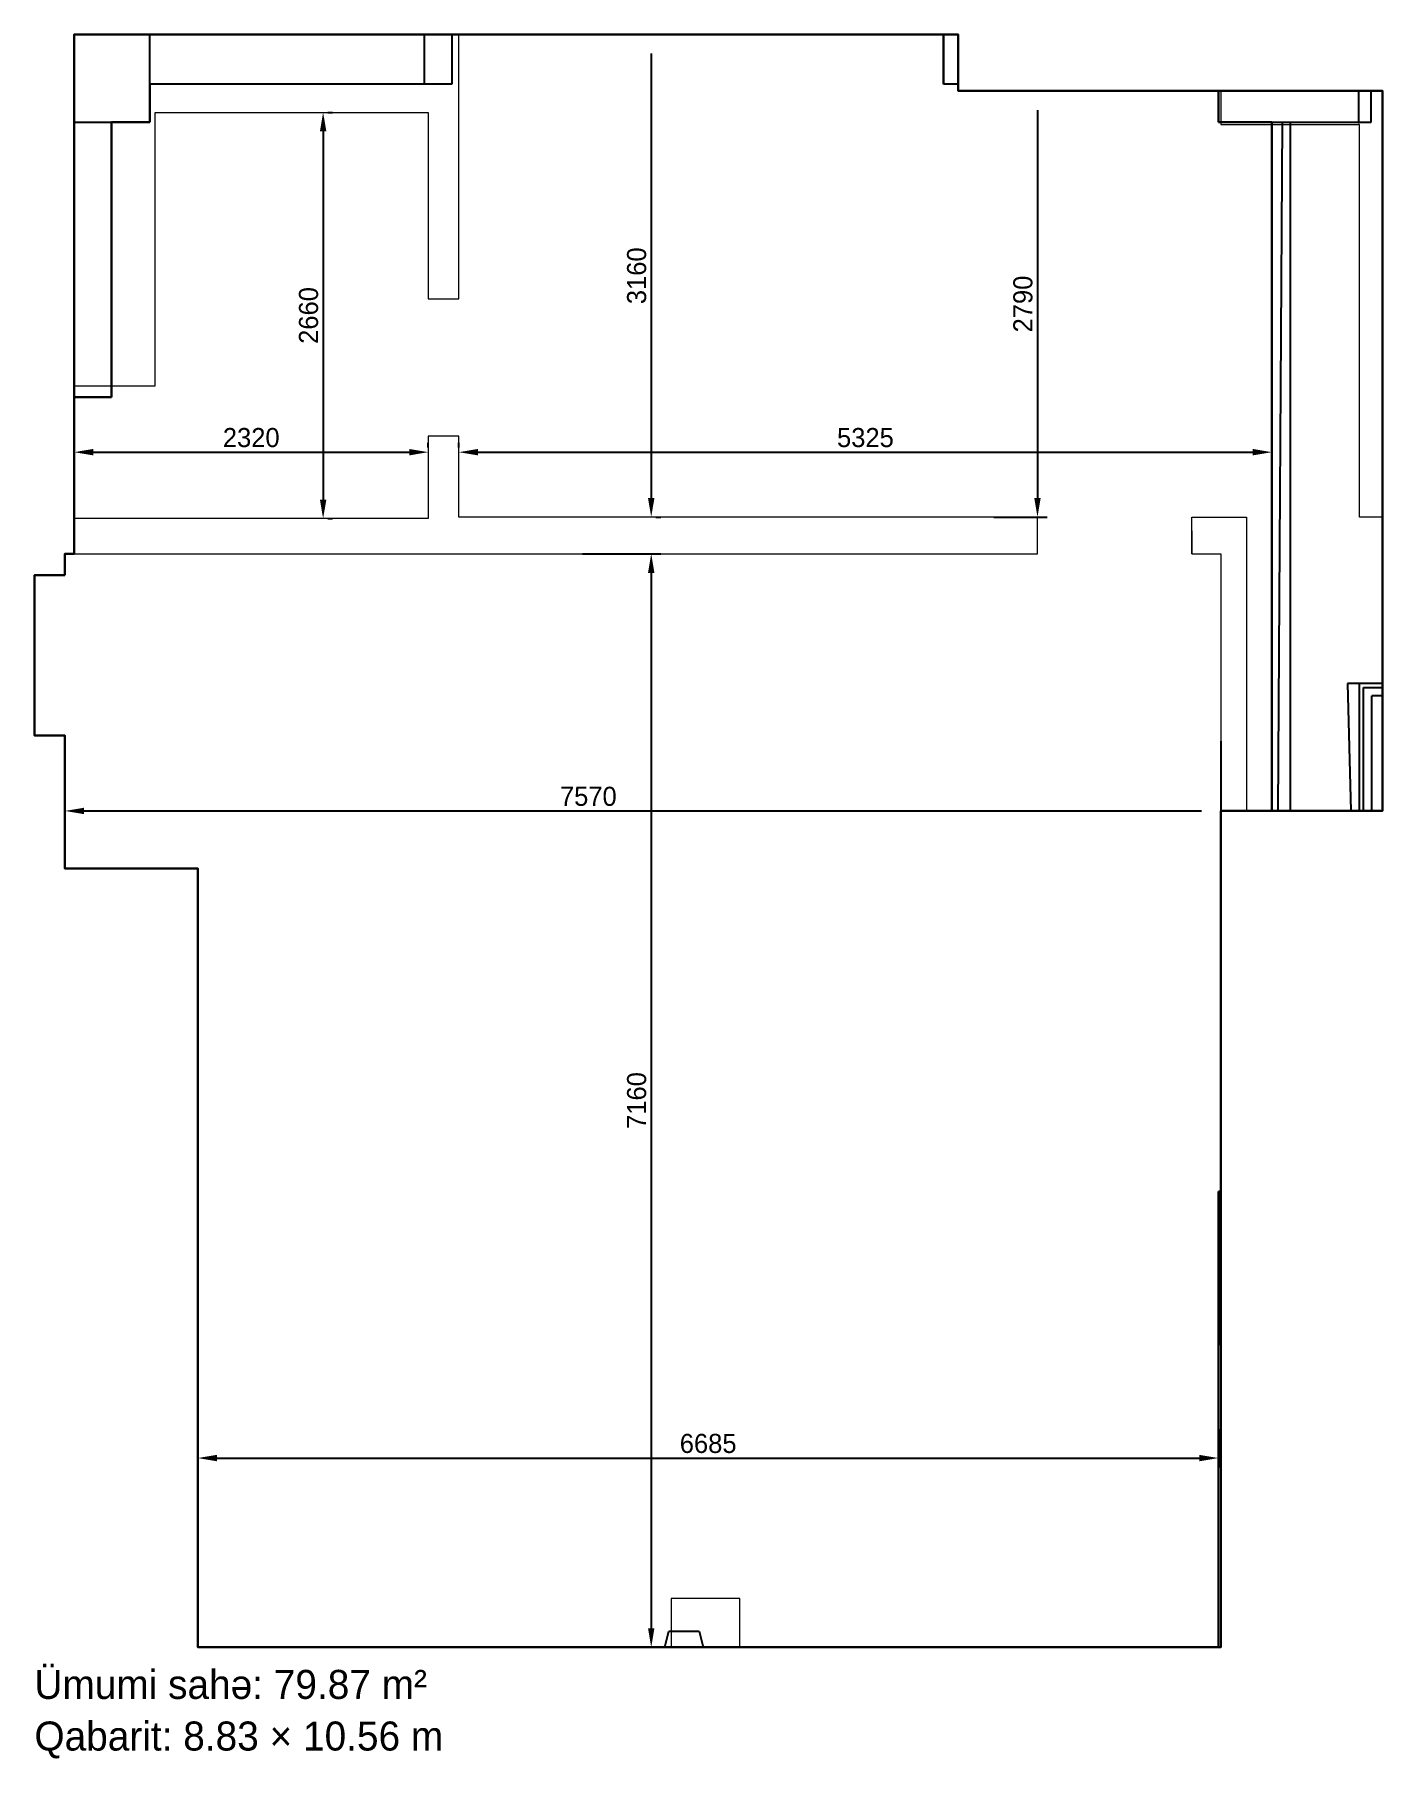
# Model space of a CAD drawing. Header units: millimetres. Extents: x 1359360 to 1368190, y -192324 to -181036.
import ezdxf

# ---------------------------------------------------------------- set-up
doc = ezdxf.new("R2010")
doc.units = ezdxf.units.MM
for name, color, linetype in [('Divar-komek', 7, 'Continuous'), ('Meheccer', 7, 'Continuous'), ('OFFICE_BOUNDARY', 3, 'Continuous'), ('Pencere', 7, 'Continuous'), ('plita 2', 7, 'Continuous'), ('sutun1', 7, 'Continuous')]:
    doc.layers.add(name, color=color, linetype=linetype)

msp = doc.modelspace()

# ---------------------------------------------------------------- linework, layer by layer
at = {"color": 18, "lineweight": -3, "true_color": 0x000000}
for p, q in [((1365410, -181036), (1359620, -181036)), ((1359620, -181036), (1359620, -183336)), ((1365410, -181406), (1365410, -181036)), ((1368190, -181406), (1365410, -181406)), ((1368190, -186120), (1368190, -181406)), ((1359620, -183336), (1359620, -184436)), ((1359620, -184436), (1359560, -184436)), ((1359560, -184436), (1359560, -184576)), ((1359360, -184576), (1359360, -185626)), ((1359360, -184576), (1359360, -185626)), ((1359560, -184576), (1359360, -184576)), ((1359360, -185626), (1359560, -185626)), ((1359560, -185626), (1359560, -186496)), ((1367130, -191596), (1367130, -186120)), ((1367130, -186120), (1368190, -186120)), ((1359560, -186496), (1360430, -186496)), ((1360430, -186496), (1360430, -191596)), ((1360430, -191596), (1367130, -191596))]:
    msp.add_line(p, q, dxfattribs=at)
at = {"color": 2, "lineweight": 30, "true_color": 0xf1eb1f}
for p, q in [((1365410, -181036), (1359620, -181036)), ((1359620, -181036), (1359620, -183336)), ((1365410, -181406), (1365410, -181036)), ((1368190, -186120), (1368190, -181406)), ((1359620, -183336), (1359620, -184436)), ((1359620, -184436), (1359560, -184436)), ((1359560, -184436), (1359560, -184576)), ((1359560, -184576), (1359360, -184576)), ((1359360, -185626), (1359560, -185626)), ((1367130, -191596), (1367130, -186120)), ((1367130, -186120), (1368190, -186120)), ((1360430, -186496), (1360430, -191596)), ((1360430, -191596), (1367130, -191596))]:
    msp.add_line(p, q, dxfattribs=at)
at = {"color": 18, "lineweight": 30, "true_color": 0x000000}
for p, q in [((1359620, -181036), (1359620, -183336)), ((1359620, -183336), (1359620, -184436)), ((1359560, -184436), (1359560, -184576)), ((1359360, -185626), (1359560, -185626)), ((1359560, -185626), (1359560, -186496)), ((1367130, -186120), (1368190, -186120)), ((1359560, -186496), (1360430, -186496)), ((1360430, -186496), (1360430, -191596)), ((1360430, -191596), (1367130, -191596))]:
    msp.add_line(p, q, dxfattribs=at)
at = {"color": 18, "lineweight": 5, "true_color": 0x000000}
for p, q in [((1362140, -182766), (1362140, -181036)), ((1362140, -181036), (1365410, -181036)), ((1365410, -181036), (1365410, -181406)), ((1365410, -181406), (1367130, -181406)), ((1367130, -181406), (1367130, -181626)), ((1367130, -181626), (1368030, -181626)), ((1368040, -181626), (1368030, -181626)), ((1368040, -184196), (1368040, -181626)), ((1361940, -182766), (1362140, -182766)), ((1366940, -184196), (1367300, -184196)), ((1367300, -184196), (1367300, -186116)), ((1368190, -184196), (1368040, -184196)), ((1368190, -186116), (1368190, -184196)), ((1365930, -184436), (1365930, -184286)), ((1366940, -184286), (1366940, -184436)), ((1359560, -184576), (1359560, -184436)), ((1359560, -184436), (1359620, -184436)), ((1359620, -184436), (1365930, -184436)), ((1366940, -184436), (1367130, -184436)), ((1367130, -184436), (1367130, -186120)), ((1359560, -186496), (1359560, -185626)), ((1367130, -186120), (1367130, -191596)), ((1367300, -186116), (1368190, -186116)), ((1360430, -186496), (1359560, -186496)), ((1360430, -191596), (1360430, -186496)), ((1363980, -191276), (1363530, -191276)), ((1363530, -191276), (1363530, -191596)), ((1363980, -191596), (1363980, -191276)), ((1363530, -191596), (1360430, -191596)), ((1367130, -191596), (1363980, -191596))]:
    msp.add_line(p, q, dxfattribs=at)
at = {"color": 0, "lineweight": -2}
for p, q in [((1363431, -181036), (1363463, -181036)), ((1365644, -181406), (1365993, -181406)), ((1367130, -185663), (1367130, -186120)), ((1367130, -186120), (1367130, -186183))]:
    msp.add_line(p, q, dxfattribs=at)
at = {"color": 0, "lineweight": -2, "transparency": 16777216}
for p, q in [((1363400, -181161), (1363400, -184071)), ((1361282, -181546), (1361313, -181546)), ((1365930, -181531), (1365930, -184071)), ((1361251, -181671), (1361251, -184081)), ((1359620, -183740), (1359620, -183709)), ((1361940, -183740), (1361940, -183709)), ((1362140, -183740), (1362140, -183709)), ((1367465, -183740), (1367465, -183709)), ((1359745, -183771), (1361815, -183771)), ((1362265, -183771), (1367340, -183771)), ((1361282, -184206), (1361313, -184206)), ((1363431, -184196), (1363463, -184196)), ((1365644, -184196), (1365993, -184196)), ((1362949, -184436), (1363463, -184436)), ((1363400, -184561), (1363400, -191471)), ((1359560, -185918), (1359560, -186183)), ((1359685, -186120), (1367005, -186120)), ((1367115, -190167), (1367115, -190419)), ((1360430, -190317), (1360430, -190419)), ((1360555, -190357), (1366990, -190357)), ((1362650, -191596), (1363463, -191596))]:
    msp.add_line(p, q, dxfattribs=at)
for p, q in [((1359360, -184576), (1359560, -184576)), ((1359560, -185626), (1359360, -185626))]:
    msp.add_line(p, q)
at = {"color": 6, "lineweight": 30}
msp.add_line((1359360, -184576), (1359360, -185626), dxfattribs=at)
at = {"color": 18, "lineweight": 5, "true_color": 0x000000}
for points in [[(1361940, -183666), (1361940, -184206), (1359620, -184206), (1359620, -183336), (1360150, -183336), (1360150, -181546), (1361940, -181546), (1361940, -182766)], [(1365930, -184436), (1365930, -184196), (1362140, -184196), (1362140, -183666), (1361940, -183666)], [(1366940, -184436), (1366940, -184196)]]:
    msp.add_lwpolyline(points, dxfattribs=at)
at = {"color": 0, "transparency": 16777216}
for points in [[(1361230, -181671), (1361272, -181671), (1361251, -181546)], [(1359745, -183750), (1359745, -183792), (1359620, -183771)], [(1361815, -183750), (1361815, -183792), (1361940, -183771)], [(1362265, -183750), (1362265, -183792), (1362140, -183771)], [(1367340, -183750), (1367340, -183792), (1367465, -183771)], [(1361230, -184081), (1361272, -184081), (1361251, -184206)], [(1363379, -184071), (1363421, -184071), (1363400, -184196)], [(1365909, -184071), (1365951, -184071), (1365930, -184196)], [(1363379, -184561), (1363421, -184561), (1363400, -184436)], [(1359685, -186099), (1359685, -186141), (1359560, -186120)], [(1360555, -190336), (1360555, -190378), (1360430, -190357)], [(1366990, -190336), (1366990, -190378), (1367115, -190357)], [(1363379, -191471), (1363421, -191471), (1363400, -191596)]]:
    msp.add_solid(points, dxfattribs=at)
at = {"layer": 'Divar-komek'}
msp.add_line((1367465, -186120), (1367465, -181611), dxfattribs=at)
at = {"layer": 'Meheccer'}
for p, q in [((1368190, -185286), (1368040, -185286)), ((1368040, -186120), (1368040, -185286)), ((1368190, -185366), (1368120, -185366)), ((1368120, -186120), (1368120, -185366))]:
    msp.add_line(p, q, dxfattribs=at)
at = {"layer": 'OFFICE_BOUNDARY'}
msp.add_lwpolyline([(1359560, -184576), (1359560, -184436), (1359620, -184436), (1359620, -183336), (1359620, -181036), (1365410, -181036), (1365410, -181406), (1368190, -181406), (1368190, -186120), (1367130, -186120), (1367130, -191596), (1360430, -191596), (1360430, -186496), (1359560, -186496), (1359560, -185626), (1359360, -185626), (1359360, -184576), (1359560, -184576)], close=True, dxfattribs=at)
at = {"layer": 'Pencere'}
for p, q in [((1367465, -181611), (1367465, -186120)), ((1367585, -181611), (1367585, -186120))]:
    msp.add_line(p, q, dxfattribs=at)
at = {"layer": 'plita 2'}
for p, q in [((1368065, -185311), (1368190, -185311)), ((1368065, -186120), (1368065, -185311))]:
    msp.add_line(p, q, dxfattribs=at)
at = {"layer": 'sutun1'}
for p, q in [((1360115, -181611), (1360115, -181036)), ((1361915, -181361), (1361915, -181036)), ((1365315, -181036), (1365315, -181361)), ((1361915, -181361), (1360115, -181361)), ((1361915, -181361), (1360115, -181361)), ((1365410, -181361), (1365315, -181361)), ((1365410, -181361), (1365315, -181361)), ((1367115, -181406), (1367115, -181611)), ((1368115, -181611), (1368115, -181406)), ((1359620, -181611), (1360115, -181611)), ((1359865, -183411), (1359865, -181611)), ((1367115, -181611), (1368115, -181611)), ((1359620, -183411), (1359865, -183411)), ((1367130, -188611), (1367115, -188611)), ((1367115, -188611), (1367115, -189611)), ((1367130, -188611), (1367115, -188611)), ((1367115, -188611), (1367115, -189611)), ((1367115, -189611), (1367130, -189611)), ((1367115, -189611), (1367130, -189611))]:
    msp.add_line(p, q, dxfattribs=at)
at = {"layer": 'sutun1', "color": 22}
for p, q in [((1362095, -181036), (1362095, -181361)), ((1365315, -181361), (1365315, -181036)), ((1362095, -181361), (1360115, -181361)), ((1360115, -181361), (1360115, -181611)), ((1365410, -181361), (1365315, -181361)), ((1367115, -181611), (1367115, -181406)), ((1360115, -181611), (1359865, -181611)), ((1359865, -181611), (1359865, -183411)), ((1367465, -181611), (1367115, -181611)), ((1367465, -186120), (1367465, -181611)), ((1359865, -183411), (1359620, -183411)), ((1367115, -191596), (1367115, -188611)), ((1367115, -188611), (1367130, -188611)), ((1363489, -191596), (1363515, -191491)), ((1363515, -191491), (1363715, -191491)), ((1363715, -191491), (1363741, -191596))]:
    msp.add_line(p, q, dxfattribs=at)
at = {"layer": 'sutun1', "color": 134}
for p, q in [((1368035, -181611), (1368035, -181406)), ((1367506, -186120), (1367535, -181611)), ((1367535, -181611), (1368035, -181611)), ((1368035, -181611), (1368035, -181611)), ((1368035, -181611), (1368035, -181611)), ((1368035, -181611), (1368035, -181611)), ((1368035, -181611), (1368035, -181611)), ((1368035, -181611), (1368035, -181611)), ((1368035, -181611), (1368035, -181611)), ((1368035, -181611), (1368035, -181611)), ((1368035, -181611), (1368035, -181611)), ((1368035, -181611), (1368035, -181611)), ((1368035, -181611), (1368035, -181611)), ((1368190, -185286), (1367961, -185286)), ((1367961, -185286), (1367982, -186120))]:
    msp.add_line(p, q, dxfattribs=at)

# ---------------------------------------------------------------- texts
for s, p in [('Ümumi sahə: 79.87 m²', (1359360, -191934)), ('Qabarit: 8.83 × 10.56 m', (1359360, -192272))]:
    msp.add_text(s, height=190.08).set_placement(p)
at = {"color": 0, "transparency": 16777216, "char_height": 125, "attachment_point": 5, "rotation": 90}
for s, insert in [('3160', (1363305, -182616)), ('2790', (1365835, -182801)), ('2660', (1361156, -182876)), ('7160', (1363305, -188016))]:
    msp.add_mtext(s, dxfattribs=dict(at, insert=insert))
at = {"color": 0, "transparency": 16777216, "char_height": 125, "attachment_point": 5}
for s, insert in [('2320', (1360780, -183676)), ('5325', (1364803, -183676)), ('7570', (1362988, -186025)), ('6685', (1363773, -190262))]:
    msp.add_mtext(s, dxfattribs=dict(at, insert=insert))

doc.saveas('drawing.dxf')
